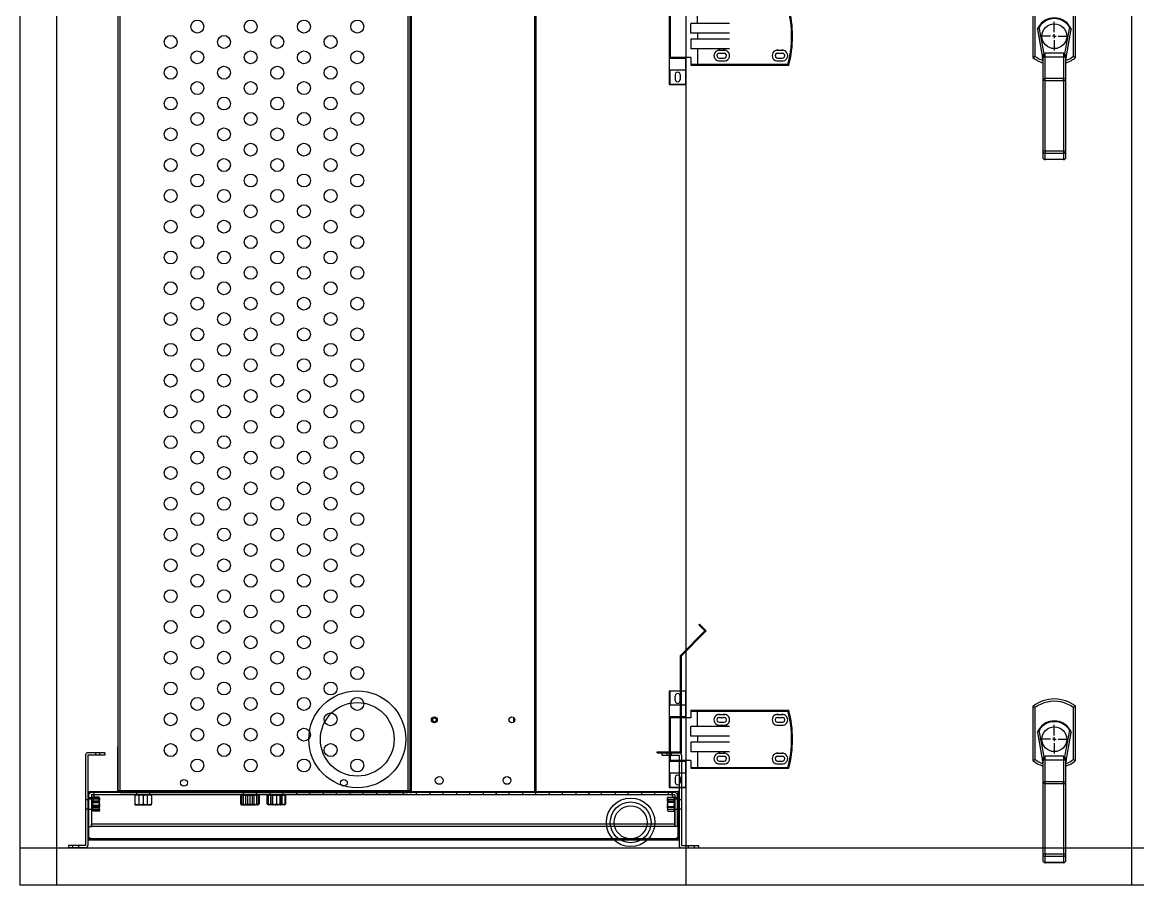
# Model space of a CAD drawing. Header units: millimetres. Extents: x -7952 to 23476, y -6324 to 15714.
# Drawn here: x 2114 to 3265, y 12 to 901 of the extents above; entities that cross this region are included whole.
import ezdxf

# ---------------------------------------------------------------- set-up
doc = ezdxf.new("R2010")
doc.units = ezdxf.units.MM
doc.linetypes.add('HIDDEN2', pattern=[0.1875, 0.125, -0.0625])
for name, color, linetype in [('Dim', 1, 'Continuous'), ('DrainPan', 7, 'Continuous'), ('M01014100154', 7, 'Continuous'), ('M01014286550', 7, 'Continuous'), ('M01014286570', 7, 'Continuous'), ('M01014287100', 7, 'Continuous'), ('M01014287284', 7, 'Continuous'), ('M01014287370', 7, 'Continuous'), ('M01014287370-M', 7, 'Continuous'), ('M01014743793', 7, 'Continuous'), ('M01024100014-15M', 7, 'Continuous'), ('M07029004506', 7, 'Continuous'), ('M07029004507', 7, 'Continuous'), ('McDoor', 7, 'Continuous'), ('McFrame', 7, 'Continuous'), ('McPipe', 7, 'Continuous')]:
    doc.layers.add(name, color=color, linetype=linetype)

# ---------------------------------------------------------------- blocks, each defined once
blk = doc.blocks.new('DRAINPAN_[650]_E')
blk.add_line((51, 57, 0), (51, 104, 0))
at = {"layer": 'M01014100154', "color": 7, "linetype": 'Continuous'}
for radius in [21, 17]:
    blk.add_circle((580, 26.3, 0), radius, dxfattribs=at)
at = {"layer": 'M01014287100', "color": 5, "linetype": 'HIDDEN2'}
for p, q in [((23.7, 51.5, 0), (21.2, 51.5, 0)), ((21.2, 50.5, 0), (23.7, 50.5, 0)), ((26.7, 57, 0), (23.7, 57, 0)), ((26.7, 54.5, 0), (23.7, 54.5, 0)), ((23.7, 54.5, 0), (23.7, 51.5, 0)), ((23.7, 51.5, 0), (23.7, 22, 0)), ((23.7, 51.5, 0), (23.7, 24.5, 0)), ((622.7, 57, 0), (26.7, 57, 0)), ((26.7, 54.5, 0), (26.7, 57, 0)), ((622.7, 54.5, 0), (26.7, 54.5, 0)), ((70.7, 54.5, 0), (70.7, 57, 0)), ((83.7, 57, 0), (83.7, 54.5, 0)), ((180.7, 54.5, 0), (180.7, 57, 0)), ((193.7, 57, 0), (193.7, 54.5, 0)), ((208.2, 54.5, 0), (208.2, 57, 0)), ((221.2, 57, 0), (221.2, 54.5, 0)), ((235.7, 54.5, 0), (235.7, 57, 0)), ((248.7, 57, 0), (248.7, 54.5, 0)), ((263.2, 54.5, 0), (263.2, 57, 0)), ((276.2, 57, 0), (276.2, 54.5, 0)), ((290.7, 54.5, 0), (290.7, 57, 0)), ((303.7, 57, 0), (303.7, 54.5, 0)), ((318.2, 54.5, 0), (318.2, 57, 0)), ((331.2, 57, 0), (331.2, 54.5, 0)), ((345.7, 54.5, 0), (345.7, 57, 0)), ((358.7, 57, 0), (358.7, 54.5, 0)), ((373.2, 54.5, 0), (373.2, 57, 0)), ((386.2, 57, 0), (386.2, 54.5, 0)), ((400.7, 54.5, 0), (400.7, 57, 0)), ((413.7, 57, 0), (413.7, 54.5, 0)), ((428.2, 54.5, 0), (428.2, 57, 0)), ((441.2, 54.5, 0), (441.2, 57, 0)), ((441.2, 57, 0), (441.2, 54.5, 0)), ((454.2, 57, 0), (454.2, 54.5, 0)), ((468.7, 54.5, 0), (468.7, 57, 0)), ((481.7, 57, 0), (481.7, 54.5, 0)), ((496.2, 54.5, 0), (496.2, 57, 0)), ((509.2, 57, 0), (509.2, 54.5, 0)), ((523.7, 54.5, 0), (523.7, 57, 0)), ((536.7, 54.5, 0), (536.7, 57, 0)), ((536.7, 57, 0), (536.7, 54.5, 0)), ((549.7, 57, 0), (549.7, 54.5, 0)), ((564.2, 54.5, 0), (564.2, 57, 0)), ((577.2, 57, 0), (577.2, 54.5, 0)), ((591.7, 54.5, 0), (591.7, 57, 0)), ((604.7, 57, 0), (604.7, 54.5, 0)), ((619.2, 54.5, 0), (619.2, 57, 0)), ((625.7, 57, 0), (622.7, 57, 0)), ((622.7, 54.5, 0), (622.7, 57, 0)), ((622.7, 57, 0), (622.7, 54.5, 0)), ((625.7, 54.5, 0), (622.7, 54.5, 0)), ((622.7, 54.5, 0), (622.7, 54.5, 0)), ((625.7, 54.5, 0), (625.7, 51.5, 0)), ((625.7, 22, 0), (625.7, 51.5, 0)), ((625.7, 51.5, 0), (625.7, 24.5, 0)), ((625.7, 51.5, 0), (628.2, 51.5, 0)), ((628.2, 51.5, 0), (625.7, 51.5, 0)), ((625.7, 51.5, 0), (625.7, 51.5, 0)), ((625.7, 50.5, 0), (628.2, 50.5, 0)), ((628.2, 51.5, 0), (628.2, 54.5, 0)), ((628.2, 22, 0), (628.2, 51.5, 0)), ((23.7, 39.5, 0), (21.2, 39.5, 0)), ((628.2, 39.5, 0), (625.7, 39.5, 0)), ((625.7, 24.5, 0), (23.7, 24.5, 0)), ((23.7, 22, 0), (23.7, 24.5, 0)), ((625.7, 24.5, 0), (625.7, 22, 0)), ((21.2, 22, 0), (23.7, 22, 0)), ((413.3, 22, 0), (23.7, 22, 0)), ((625.7, 22, 0), (446.7, 22, 0)), ((628.2, 22, 0), (625.7, 22, 0))]:
    blk.add_line(p, q, dxfattribs=at)
at = {"layer": 'M01014287100', "color": 7, "linetype": 'Continuous'}
for p, q in [((21.2, 51.5, 0), (21.2, 51.5, 0)), ((21.2, 22, 0), (21.2, 22, 0)), ((446.7, 22, 0), (413.3, 22, 0))]:
    blk.add_line(p, q, dxfattribs=at)
at = {"layer": 'M01014287100', "color": 5, "linetype": 'HIDDEN2'}
for centre, radius, start, end in [((23.7, 54.5, 0), 2.5, 90, 177.7089), ((23.7, 54.5, 0), 3, 270, 0), ((23.7, 54.5, 0), 0.002, 90, 180), ((625.7, 54.5, 0), 3, 180, 270), ((625.7, 54.5, 0), 3, 180.0675, 269.9325), ((625.7, 54.5, 0), 2.5, 0, 90), ((625.7, 54.5, 0), 0.002, 0, 90)]:
    blk.add_arc(centre, radius, start, end, dxfattribs=at)
at = {"layer": 'M01014287100', "color": 7, "linetype": 'Continuous'}
blk.add_arc((23.7, 54.5, 0), 2.5, 177.7089, 180, dxfattribs=at)
at = {"layer": 'M01014287284', "color": 7, "linetype": 'Continuous'}
for p, q in [((20, 58, 0), (21.2, 58, 0)), ((21.2, 58, 0), (628.8, 58, 0)), ((21.2, 10.7, 0), (21.2, 58, 0)), ((21.2, 10.7, 0), (21.2, 58, 0)), ((628.8, 58, 0), (628.8, 10.7, 0)), ((628.8, 58, 0), (628.8, 10.7, 0)), ((630, 58, 0), (628.8, 58, 0)), ((21.2, 10.7, 0), (20, 10.7, 0)), ((21.2, 9.2, 0), (21.2, 10.7, 0)), ((22.7, 9.2, 0), (21.2, 9.2, 0)), ((22.7, 8, 0), (21.2, 8, 0)), ((22.7, 8, 0), (22.7, 9.2, 0)), ((419.7, 8, 0), (22.7, 8, 0)), ((627.3, 8, 0), (440.3, 8, 0)), ((627.3, 9.2, 0), (627.3, 8, 0)), ((628.8, 9.2, 0), (627.3, 9.2, 0)), ((628.8, 8, 0), (627.3, 8, 0)), ((628.8, 10.7, 0), (628.8, 9.2, 0)), ((630, 10.7, 0), (628.8, 10.7, 0))]:
    blk.add_line(p, q, dxfattribs=at)
at = {"layer": 'M01014287284', "color": 5, "linetype": 'HIDDEN2'}
for p, q in [((20, 50, 0), (21.2, 50, 0)), ((628.8, 50, 0), (630, 50, 0)), ((21.2, 40, 0), (20, 40, 0)), ((630, 40, 0), (628.8, 40, 0)), ((627.3, 9.2, 0), (22.7, 9.2, 0)), ((440.3, 8, 0), (419.7, 8, 0))]:
    blk.add_line(p, q, dxfattribs=at)
at = {"layer": 'M01014287284', "color": 7, "linetype": 'Continuous'}
for centre, radius, start, end in [((21.2, 9.2, 0), 1.2, 180, 270), ((21.2, 9.2, 0), 1.5, 0.1272, 89.8728), ((21.2, 9.2, 0), 0.002, 180, 270), ((628.8, 9.2, 0), 1.5, 90, 180), ((628.8, 9.2, 0), 0.002, 270, 0), ((628.8, 9.2, 0), 1.2, 270, 0)]:
    blk.add_arc(centre, radius, start, end, dxfattribs=at)
at = {"layer": 'M01014287370', "color": 7, "linetype": 'Continuous'}
for p, q in [((612.3, 98, 0), (630, 98, 0)), ((612.3, 98, 0), (612.3, 95.7, 0)), ((612.3, 95.7, 0), (630, 95.7, 0)), ((630, 95.7, 0), (630, 2.3, 0)), ((632.3, 95.7, 0), (632.3, 2.3, 0)), ((632.3, 2.3, 0), (650, 2.3, 0)), ((632.3, 0, 0), (650, 0, 0)), ((650, 2.3, 0), (650, 0, 0))]:
    blk.add_line(p, q, dxfattribs=at)
at = {"layer": 'M01014287370', "color": 5, "linetype": 'HIDDEN2'}
for p, q in [((617.8, 95.7, 0), (617.8, 98, 0)), ((621.8, 98, 0), (621.8, 95.7, 0)), ((630, 50, 0), (632.3, 50, 0)), ((632.3, 40, 0), (630, 40, 0)), ((639.5, 0, 0), (639.5, 2.3, 0)), ((645.5, 2.3, 0), (645.5, 0, 0))]:
    blk.add_line(p, q, dxfattribs=at)
at = {"layer": 'M01014287370', "color": 7, "linetype": 'Continuous'}
for centre, radius, start, end in [((630, 95.7, 0), 2.3, 0, 90), ((630, 95.7, 0), 0.002, 0, 90), ((632.3, 2.3, 0), 2.3, 180, 270), ((632.3, 2.3, 0), 0.002, 180, 270)]:
    blk.add_arc(centre, radius, start, end, dxfattribs=at)
at = {"layer": 'M01014287370-M', "color": 7, "linetype": 'Continuous'}
for p, q in [((17.7, 95.7, 0), (17.7, 2.3, 0)), ((37.7, 98, 0), (20, 98, 0)), ((20, 95.7, 0), (20, 2.3, 0)), ((37.7, 95.7, 0), (20, 95.7, 0)), ((37.7, 98, 0), (37.7, 95.7, 0)), ((17.7, 2.3, 0), (0, 2.3, 0)), ((0, 2.3, 0), (0, 0, 0)), ((17.7, 0, 0), (0, 0, 0))]:
    blk.add_line(p, q, dxfattribs=at)
at = {"layer": 'M01014287370-M', "color": 5, "linetype": 'HIDDEN2'}
for p, q in [((28.2, 95.7, 0), (28.2, 98, 0)), ((32.2, 98, 0), (32.2, 95.7, 0)), ((17.7, 50, 0), (20, 50, 0)), ((20, 40, 0), (17.7, 40, 0)), ((4.5, 0, 0), (4.5, 2.3, 0)), ((10.5, 2.3, 0), (10.5, 0, 0))]:
    blk.add_line(p, q, dxfattribs=at)
at = {"layer": 'M01014287370-M', "color": 7, "linetype": 'Continuous'}
for centre, radius, start, end in [((20, 95.7, 0), 2.3, 90, 180), ((20, 95.7, 0), 0.002, 90, 180), ((17.7, 2.3, 0), 0.002, 270, 0), ((17.7, 2.3, 0), 2.3, 270, 0)]:
    blk.add_arc(centre, radius, start, end, dxfattribs=at)
at = {"layer": 'M07029004506', "color": 5, "linetype": 'HIDDEN2'}
for p, q in [((25, 51.1, 0), (25.4, 52.3, 0)), ((25.4, 52, 0), (25, 51.7, 0)), ((25, 51.8, 0), (25, 51.8, 0)), ((25, 51.7, 0), (25, 51.8, 0)), ((25, 51.1, 0), (25, 51.7, 0)), ((25, 51.1, 0), (25, 49.1, 0)), ((25, 51.1, 0), (25.4, 50.8, 0)), ((25.4, 50.8, 0), (25, 49.1, 0)), ((25, 50.6, 0), (25.4, 50.1, 0)), ((25.4, 50.1, 0), (25, 48.3, 0)), ((25, 45.5, 0), (25, 49.1, 0)), ((25.4, 47.2, 0), (25, 48.5, 0)), ((25, 48.4, 0), (32, 48.4, 0)), ((25.4, 46.3, 0), (25, 47.7, 0)), ((25, 45.4, 0), (25.4, 47.2, 0)), ((25, 44.5, 0), (25.4, 46.3, 0)), ((31.6, 52.3, 0), (25.4, 52.3, 0)), ((31.6, 52, 0), (25.4, 52, 0)), ((31.6, 50.8, 0), (25.4, 50.8, 0)), ((31.6, 50.1, 0), (25.4, 50.1, 0)), ((31.6, 47.2, 0), (25.4, 47.2, 0)), ((31.6, 46.3, 0), (25.4, 46.3, 0)), ((31.6, 52.3, 0), (32, 51.1, 0)), ((32, 51.7, 0), (31.6, 52, 0)), ((31.6, 50.8, 0), (32, 51.1, 0)), ((32, 49.1, 0), (31.6, 50.8, 0)), ((31.6, 50.1, 0), (32, 50.6, 0)), ((32, 48.3, 0), (31.6, 50.1, 0)), ((32, 48.5, 0), (31.6, 47.2, 0)), ((32, 47.7, 0), (31.6, 46.3, 0)), ((31.6, 47.2, 0), (32, 45.4, 0)), ((31.6, 46.3, 0), (32, 44.5, 0)), ((32, 51.7, 0), (32, 51.8, 0)), ((32, 51.8, 0), (32, 51.8, 0)), ((32, 51.1, 0), (32, 51.7, 0)), ((32, 51.1, 0), (32, 49.1, 0)), ((32, 45.5, 0), (32, 49.1, 0)), ((618, 51.1, 0), (618.4, 52.3, 0)), ((618, 51.8, 0), (618, 50.6, 0)), ((618, 51.8, 0), (618, 51.8, 0)), ((618, 48.3, 0), (618, 50.6, 0)), ((618, 50.6, 0), (618.4, 50.1, 0)), ((618.4, 50.1, 0), (618, 48.3, 0)), ((618.4, 47.2, 0), (618, 48.5, 0)), ((618, 48.4, 0), (625, 48.4, 0)), ((618, 48.3, 0), (618, 44.6, 0)), ((618, 45.4, 0), (618.4, 47.2, 0)), ((618.4, 52.3, 0), (624.6, 52.3, 0)), ((618.4, 50.1, 0), (624.6, 50.1, 0)), ((618.4, 47.2, 0), (624.6, 47.2, 0)), ((624.6, 52.3, 0), (625, 51.1, 0)), ((624.6, 50.1, 0), (625, 50.6, 0)), ((625, 48.3, 0), (624.6, 50.1, 0)), ((625, 48.5, 0), (624.6, 47.2, 0)), ((624.6, 47.2, 0), (625, 45.4, 0)), ((625, 51.8, 0), (625, 50.6, 0)), ((625, 51.8, 0), (625, 51.8, 0)), ((625, 48.3, 0), (625, 50.6, 0)), ((625, 48.3, 0), (625, 44.6, 0)), ((25, 45.5, 0), (25.4, 43.7, 0)), ((25, 45.5, 0), (25, 42.3, 0)), ((25, 44.6, 0), (25.4, 42.8, 0)), ((25.4, 42.8, 0), (25, 41.5, 0)), ((25, 39.4, 0), (25, 42.3, 0)), ((25.4, 39.9, 0), (25, 41.7, 0)), ((32, 41.6, 0), (25, 41.6, 0)), ((25.4, 39.2, 0), (25, 40.9, 0)), ((25, 39.4, 0), (25, 38.3, 0)), ((25, 39.4, 0), (25.4, 38, 0)), ((25, 38.9, 0), (25.4, 39.2, 0)), ((25, 38.9, 0), (25.4, 37.7, 0)), ((25.4, 38, 0), (25, 38.3, 0)), ((25, 38.3, 0), (25, 38.2, 0)), ((25.4, 37.7, 0), (25, 38.2, 0)), ((31.6, 43.7, 0), (25.4, 43.7, 0)), ((31.6, 42.8, 0), (25.4, 42.8, 0)), ((31.6, 39.9, 0), (25.4, 39.9, 0)), ((31.6, 39.2, 0), (25.4, 39.2, 0)), ((31.6, 38, 0), (25.4, 38, 0)), ((31.6, 37.7, 0), (25.4, 37.7, 0)), ((31.6, 43.7, 0), (32, 45.5, 0)), ((31.6, 42.8, 0), (32, 44.6, 0)), ((32, 41.5, 0), (31.6, 42.8, 0)), ((32, 41.7, 0), (31.6, 39.9, 0)), ((32, 40.9, 0), (31.6, 39.2, 0)), ((31.6, 38, 0), (32, 39.4, 0)), ((31.6, 39.2, 0), (32, 38.9, 0)), ((31.6, 37.7, 0), (32, 38.9, 0)), ((32, 38.3, 0), (31.6, 38, 0)), ((32, 38.2, 0), (31.6, 37.7, 0)), ((32, 45.5, 0), (32, 42.3, 0)), ((32, 39.4, 0), (32, 42.3, 0)), ((32, 39.4, 0), (32, 38.3, 0)), ((32, 38.3, 0), (32, 38.2, 0)), ((618, 44.6, 0), (618.4, 42.8, 0)), ((618, 41.5, 0), (618, 44.6, 0)), ((618.4, 42.8, 0), (618, 41.5, 0)), ((618.4, 39.9, 0), (618, 41.7, 0)), ((625, 41.6, 0), (618, 41.6, 0)), ((618, 41.5, 0), (618, 38.9, 0)), ((618, 38.9, 0), (618.4, 37.7, 0)), ((618, 38.2, 0), (618, 38.9, 0)), ((618.4, 37.7, 0), (618, 38.2, 0)), ((618.4, 42.8, 0), (624.6, 42.8, 0)), ((618.4, 39.9, 0), (624.6, 39.9, 0)), ((618.4, 37.7, 0), (624.6, 37.7, 0)), ((624.6, 42.8, 0), (625, 44.6, 0)), ((625, 41.5, 0), (624.6, 42.8, 0)), ((625, 41.7, 0), (624.6, 39.9, 0)), ((624.6, 37.7, 0), (625, 38.9, 0)), ((625, 38.2, 0), (624.6, 37.7, 0)), ((625, 41.5, 0), (625, 44.6, 0)), ((625, 41.5, 0), (625, 38.9, 0)), ((625, 38.2, 0), (625, 38.9, 0))]:
    blk.add_line(p, q, dxfattribs=at)
for centre, radius, start, end in [((27.2, 50.5, 0), 2.59, 134.5994, 149.8474), ((34.6, 48.5, 0), 9.86, 159.1332, 167.7223), ((29.8, 50.5, 0), 2.59, 30.1526, 45.4006), ((22.4, 48.5, 0), 9.86, 12.2777, 20.8668), ((620.2, 50.5, 0), 2.59, 134.5994, 149.8474), ((622.8, 50.5, 0), 2.59, 30.1526, 45.4006), ((34.6, 40.2, 0), 9.86, 159.1332, 167.7223), ((27.2, 38.1, 0), 2.59, 134.5994, 149.8474), ((22.4, 40.2, 0), 9.86, 12.2777, 20.8668), ((29.8, 38.1, 0), 2.59, 30.1526, 45.4006), ((620.2, 38.1, 0), 2.59, 134.5994, 149.8474), ((622.8, 38.1, 0), 2.59, 30.1526, 45.4006)]:
    blk.add_arc(centre, radius, start, end, dxfattribs=at)
at = {"layer": 'M07029004507', "color": 5, "linetype": 'HIDDEN2'}
for p, q in [((68.7, 54.5, 0), (68.7, 53.7, 0)), ((68.7, 53.7, 0), (68.7, 45.3, 0)), ((73.2, 44.5, 0), (73.2, 54.5, 0)), ((77.2, 53.7, 0), (77.2, 45.3, 0)), ((81.2, 54.5, 0), (81.2, 44.5, 0)), ((85.7, 53.7, 0), (85.7, 54.5, 0)), ((85.7, 53.7, 0), (85.7, 45.3, 0)), ((177.7, 53.7, 0), (177.7, 45.3, 0)), ((178.4, 54.3, 0), (178.7, 54.5, 0)), ((178.7, 54.5, 0), (178.7, 53.7, 0)), ((178.7, 53.7, 0), (178.7, 45.3, 0)), ((180.3, 53.7, 0), (180.3, 45.3, 0)), ((183.2, 44.5, 0), (183.2, 54.5, 0)), ((184.7, 53.7, 0), (184.7, 45.3, 0)), ((187.2, 53.7, 0), (187.2, 45.3, 0)), ((189.7, 53.7, 0), (189.7, 45.3, 0)), ((191.2, 54.5, 0), (191.2, 44.5, 0)), ((194.1, 53.7, 0), (194.1, 45.3, 0)), ((195.7, 53.7, 0), (195.7, 54.5, 0)), ((195.7, 54.5, 0), (196, 54.3, 0)), ((195.7, 53.7, 0), (195.7, 45.3, 0)), ((196.7, 53.7, 0), (196.7, 45.3, 0)), ((205, 45.3, 0), (205, 53.7, 0)), ((205.5, 54.1, 0), (206.2, 54.5, 0)), ((206.2, 54.5, 0), (206.2, 53.7, 0)), ((206.2, 53.7, 0), (206.2, 45.3, 0)), ((208.7, 45.3, 0), (208.7, 53.7, 0)), ((210.7, 44.5, 0), (210.7, 54.5, 0)), ((210.9, 45.3, 0), (210.9, 53.7, 0)), ((214.7, 53.7, 0), (214.7, 45.3, 0)), ((218.5, 45.3, 0), (218.5, 53.7, 0)), ((218.7, 54.5, 0), (218.7, 44.5, 0)), ((220.7, 45.3, 0), (220.7, 53.7, 0)), ((223.2, 53.7, 0), (223.2, 54.5, 0)), ((223.2, 54.5, 0), (223.9, 54.1, 0)), ((223.2, 53.7, 0), (223.2, 45.3, 0)), ((224.4, 45.3, 0), (224.4, 53.7, 0)), ((68.7, 45.3, 0), (68.7, 44.5, 0)), ((68.7, 44.5, 0), (85.7, 44.5, 0)), ((85.7, 44.5, 0), (85.7, 45.3, 0)), ((178.7, 44.5, 0), (178.4, 44.7, 0)), ((178.7, 45.3, 0), (178.7, 44.5, 0)), ((178.7, 44.5, 0), (193.2, 44.5, 0)), ((195.7, 44.5, 0), (193.2, 44.5, 0)), ((195.7, 44.5, 0), (195.7, 45.3, 0)), ((196, 44.7, 0), (195.7, 44.5, 0)), ((206.2, 44.5, 0), (205.5, 44.9, 0)), ((206.2, 45.3, 0), (206.2, 44.5, 0)), ((222.6, 44.5, 0), (206.2, 44.5, 0)), ((222.6, 44.5, 0), (223.2, 44.5, 0)), ((223.2, 44.5, 0), (223.2, 45.3, 0)), ((223.9, 44.9, 0), (223.2, 44.5, 0))]:
    blk.add_line(p, q, dxfattribs=at)
for centre, radius, start, end in [((72.9, 42.2, 0), 12.3, 69.7534, 110.2449), ((81.5, 42.2, 0), 12.3, 69.755, 110.2466), ((181.3, 45.8, 0), 8.68, 90.519, 114.1482), ((179, 53.1, 0), 1.44, 28.2239, 151.7705), ((182.9, 42.2, 0), 12.3, 69.7534, 110.2449), ((185, 39.3, 0), 15.2, 71.8085, 108.193), ((180.9, 44.8, 0), 9.68, 67.0857, 88.2471), ((189.4, 39.3, 0), 15.2, 71.807, 108.1915), ((191.5, 42.2, 0), 12.3, 69.755, 110.2466), ((193.3, 45.8, 0), 8.68, 90.519, 114.1482), ((192.9, 44.8, 0), 9.68, 67.0857, 88.2471), ((195.4, 53.1, 0), 1.44, 65.1156, 151.7761), ((195.4, 53.1, 0), 1.44, 28.2295, 65.1156), ((208, 48.2, 0), 6.26, 61.4861, 118.5115), ((207.2, 51, 0), 3.5, 118.4415, 128.8266), ((207.2, 51, 0), 3.5, 95.1598, 118.4415), ((210.4, 42.2, 0), 12.3, 69.7534, 110.2449), ((206.8, 51.6, 0), 2.92, 47.657, 88.3566), ((213.6, 38.5, 0), 16, 72.2714, 107.7271), ((215.8, 38.5, 0), 16, 72.2729, 107.7286), ((219, 42.2, 0), 12.3, 69.755, 110.2466), ((221.4, 48.2, 0), 6.26, 61.4885, 118.5139), ((222.9, 51, 0), 3.5, 95.1598, 128.8266), ((222.5, 51.6, 0), 2.92, 47.657, 88.3566), ((72.9, 56.8, 0), 12.3, 249.755, 290.2466), ((81.5, 56.8, 0), 12.3, 249.7534, 290.2449), ((179, 45.9, 0), 1.44, 208.2291, 331.7765), ((181.3, 53.2, 0), 8.68, 245.8518, 269.481), ((182.9, 56.8, 0), 12.3, 249.755, 290.2466), ((185, 59.7, 0), 15.2, 251.807, 288.1915), ((180.9, 54.2, 0), 9.68, 271.7529, 292.9143), ((189.4, 59.7, 0), 15.2, 251.8085, 288.193), ((191.5, 56.8, 0), 12.3, 249.7534, 290.2449), ((193.3, 53.2, 0), 8.68, 245.8518, 269.481), ((192.9, 54.2, 0), 9.68, 271.7529, 292.9143), ((195.4, 45.9, 0), 1.44, 208.2235, 295.2328), ((195.4, 45.9, 0), 1.44, 295.2328, 331.7709), ((208, 50.8, 0), 6.26, 241.4885, 298.5139), ((207.2, 48, 0), 3.5, 231.1734, 241.5593), ((207.2, 48, 0), 3.5, 241.5593, 264.8402), ((210.4, 56.8, 0), 12.3, 249.755, 290.2466), ((206.8, 47.4, 0), 2.92, 271.6434, 312.343), ((213.6, 60.5, 0), 16, 252.2729, 287.7285), ((215.8, 60.5, 0), 16, 252.2715, 287.7271), ((219, 56.8, 0), 12.3, 249.7534, 290.2449), ((221.4, 50.8, 0), 6.26, 241.4861, 298.5115), ((222.9, 48, 0), 3.5, 231.1734, 264.8402), ((222.5, 47.4, 0), 2.92, 271.6434, 312.343)]:
    blk.add_arc(centre, radius, start, end, dxfattribs=at)
blk = doc.blocks.new('BreakWater100')
for p, q in [((43.7, 132.7), (42.9, 132.1)), ((42.9, 132.1), (49.3, 125.7)), ((43.7, 132.7), (50.7, 125.7)), ((50.7, 125.7), (50, 125))]:
    blk.add_line(p, q)
at = {"layer": 'M01014743793', "color": 7, "linetype": 'Continuous'}
for p, q in [((24, 100.4), (49.3, 125.7)), ((25, 100), (50, 125)), ((24, 1), (24, 100.4)), ((25, 0), (25, 100)), ((0, 1), (24, 1)), ((0, 0), (0, 1)), ((0, 0), (25, 0))]:
    blk.add_line(p, q, dxfattribs=at)
blk = doc.blocks.new('M01014289687')
for p, q in [((0, 1371.5, 0), (0, 2, 0)), ((2, 1373.5, 0), (2, 0, 0)), ((299.5, 0, 0), (299.5, 1373.5, 0)), ((301.5, 2, 0), (301.5, 1371.5, 0)), ((0, 2, 0), (301.5, 2, 0)), ((2, 0, 0), (299.5, 0, 0))]:
    blk.add_line(p, q)
for centre, radius in [((82, 789.9375, 0), 6.66), ((137, 789.9375, 0), 6.66), ((192, 789.9375, 0), 6.66), ((247, 789.9375, 0), 6.66), ((54.5, 774.0625, 0), 6.66), ((109.5, 774.0625, 0), 6.66), ((164.5, 774.0625, 0), 6.66), ((219.5, 774.0625, 0), 6.66), ((82, 758.1875, 0), 6.66), ((137, 758.1875, 0), 6.66), ((192, 758.1875, 0), 6.66), ((247, 758.1875, 0), 6.66), ((54.5, 742.3125, 0), 6.66), ((109.5, 742.3125, 0), 6.66), ((164.5, 742.3125, 0), 6.66), ((219.5, 742.3125, 0), 6.66), ((82, 726.4375, 0), 6.66), ((137, 726.4375, 0), 6.66), ((192, 726.4375, 0), 6.66), ((247, 726.4375, 0), 6.66), ((54.5, 710.5625, 0), 6.66), ((109.5, 710.5625, 0), 6.66), ((164.5, 710.5625, 0), 6.66), ((219.5, 710.5625, 0), 6.66), ((82, 694.6875, 0), 6.66), ((137, 694.6875, 0), 6.66), ((192, 694.6875, 0), 6.66), ((247, 694.6875, 0), 6.66), ((54.5, 678.8125, 0), 6.66), ((109.5, 678.8125, 0), 6.66), ((164.5, 678.8125, 0), 6.66), ((219.5, 678.8125, 0), 6.66), ((82, 662.9375, 0), 6.66), ((137, 662.9375, 0), 6.66), ((192, 662.9375, 0), 6.66), ((247, 662.9375, 0), 6.66), ((54.5, 647.0625, 0), 6.66), ((109.5, 647.0625, 0), 6.66), ((164.5, 647.0625, 0), 6.66), ((219.5, 647.0625, 0), 6.66), ((82, 631.1875, 0), 6.66), ((137, 631.1875, 0), 6.66), ((192, 631.1875, 0), 6.66), ((247, 631.1875, 0), 6.66), ((54.5, 615.3125, 0), 6.66), ((109.5, 615.3125, 0), 6.66), ((164.5, 615.3125, 0), 6.66), ((219.5, 615.3125, 0), 6.66), ((82, 599.4375, 0), 6.66), ((137, 599.4375, 0), 6.66), ((192, 599.4375, 0), 6.66), ((247, 599.4375, 0), 6.66), ((54.5, 583.5625, 0), 6.66), ((109.5, 583.5625, 0), 6.66), ((164.5, 583.5625, 0), 6.66), ((219.5, 583.5625, 0), 6.66), ((82, 567.6875, 0), 6.66), ((137, 567.6875, 0), 6.66), ((192, 567.6875, 0), 6.66), ((247, 567.6875, 0), 6.66), ((54.5, 551.8125, 0), 6.66), ((109.5, 551.8125, 0), 6.66), ((164.5, 551.8125, 0), 6.66), ((219.5, 551.8125, 0), 6.66), ((82, 535.9375, 0), 6.66), ((137, 535.9375, 0), 6.66), ((192, 535.9375, 0), 6.66), ((247, 535.9375, 0), 6.66), ((54.5, 520.0625, 0), 6.66), ((109.5, 520.0625, 0), 6.66), ((164.5, 520.0625, 0), 6.66), ((219.5, 520.0625, 0), 6.66), ((82, 504.1875, 0), 6.66), ((137, 504.1875, 0), 6.66), ((192, 504.1875, 0), 6.66), ((247, 504.1875, 0), 6.66), ((54.5, 488.3125, 0), 6.66), ((109.5, 488.3125, 0), 6.66), ((164.5, 488.3125, 0), 6.66), ((219.5, 488.3125, 0), 6.66), ((82, 472.4375, 0), 6.66), ((137, 472.4375, 0), 6.66), ((192, 472.4375, 0), 6.66), ((247, 472.4375, 0), 6.66), ((54.5, 456.5625, 0), 6.66), ((109.5, 456.5625, 0), 6.66), ((164.5, 456.5625, 0), 6.66), ((219.5, 456.5625, 0), 6.66), ((82, 440.6875, 0), 6.66), ((137, 440.6875, 0), 6.66), ((192, 440.6875, 0), 6.66), ((247, 440.6875, 0), 6.66), ((54.5, 424.8125, 0), 6.66), ((109.5, 424.8125, 0), 6.66), ((164.5, 424.8125, 0), 6.66), ((219.5, 424.8125, 0), 6.66), ((82, 408.9375, 0), 6.66), ((137, 408.9375, 0), 6.66), ((192, 408.9375, 0), 6.66), ((247, 408.9375, 0), 6.66), ((54.5, 393.0625, 0), 6.66), ((109.5, 393.0625, 0), 6.66), ((164.5, 393.0625, 0), 6.66), ((219.5, 393.0625, 0), 6.66), ((82, 377.1875, 0), 6.66), ((137, 377.1875, 0), 6.66), ((192, 377.1875, 0), 6.66), ((247, 377.1875, 0), 6.66), ((54.5, 361.3125, 0), 6.66), ((109.5, 361.3125, 0), 6.66), ((164.5, 361.3125, 0), 6.66), ((219.5, 361.3125, 0), 6.66), ((82, 345.4375, 0), 6.66), ((137, 345.4375, 0), 6.66), ((192, 345.4375, 0), 6.66), ((247, 345.4375, 0), 6.66), ((54.5, 329.5625, 0), 6.66), ((109.5, 329.5625, 0), 6.66), ((164.5, 329.5625, 0), 6.66), ((219.5, 329.5625, 0), 6.66), ((82, 313.6875, 0), 6.66), ((137, 313.6875, 0), 6.66), ((192, 313.6875, 0), 6.66), ((247, 313.6875, 0), 6.66), ((54.5, 297.8125, 0), 6.66), ((109.5, 297.8125, 0), 6.66), ((164.5, 297.8125, 0), 6.66), ((219.5, 297.8125, 0), 6.66), ((82, 281.9375, 0), 6.66), ((137, 281.9375, 0), 6.66), ((192, 281.9375, 0), 6.66), ((247, 281.9375, 0), 6.66), ((54.5, 266.0625, 0), 6.66), ((109.5, 266.0625, 0), 6.66), ((164.5, 266.0625, 0), 6.66), ((219.5, 266.0625, 0), 6.66), ((82, 250.1875, 0), 6.66), ((137, 250.1875, 0), 6.66), ((192, 250.1875, 0), 6.66), ((247, 250.1875, 0), 6.66), ((54.5, 234.3125, 0), 6.66), ((109.5, 234.3125, 0), 6.66), ((164.5, 234.3125, 0), 6.66), ((219.5, 234.3125, 0), 6.66), ((82, 218.4375, 0), 6.66), ((137, 218.4375, 0), 6.66), ((192, 218.4375, 0), 6.66), ((247, 218.4375, 0), 6.66), ((54.5, 202.5625, 0), 6.66), ((109.5, 202.5625, 0), 6.66), ((164.5, 202.5625, 0), 6.66), ((219.5, 202.5625, 0), 6.66), ((82, 186.6875, 0), 6.66), ((137, 186.6875, 0), 6.66), ((192, 186.6875, 0), 6.66), ((247, 186.6875, 0), 6.66), ((54.5, 170.8125, 0), 6.66), ((109.5, 170.8125, 0), 6.66), ((164.5, 170.8125, 0), 6.66), ((219.5, 170.8125, 0), 6.66), ((82, 154.9375, 0), 6.66), ((137, 154.9375, 0), 6.66), ((192, 154.9375, 0), 6.66), ((247, 154.9375, 0), 6.66), ((54.5, 139.0625, 0), 6.66), ((109.5, 139.0625, 0), 6.66), ((164.5, 139.0625, 0), 6.66), ((219.5, 139.0625, 0), 6.66), ((82, 123.1875, 0), 6.66), ((137, 123.1875, 0), 6.66), ((192, 123.1875, 0), 6.66), ((247, 123.1875, 0), 6.66), ((54.5, 107.3125, 0), 6.66), ((109.5, 107.3125, 0), 6.66), ((164.5, 107.3125, 0), 6.66), ((219.5, 107.3125, 0), 6.66), ((82, 91.4375, 0), 6.66), ((137, 91.4375, 0), 6.66), ((192, 91.4375, 0), 6.66), ((247, 91.4375, 0), 6.66), ((54.5, 75.5625, 0), 6.66), ((109.5, 75.5625, 0), 6.66), ((164.5, 75.5625, 0), 6.66), ((219.5, 75.5625, 0), 6.66), ((82, 59.6875, 0), 6.66), ((137, 59.6875, 0), 6.66), ((192, 59.6875, 0), 6.66), ((247, 59.6875, 0), 6.66), ((54.5, 43.8125, 0), 6.66), ((109.5, 43.8125, 0), 6.66), ((164.5, 43.8125, 0), 6.66), ((219.5, 43.8125, 0), 6.66), ((82, 27.9375, 0), 6.66), ((137, 27.9375, 0), 6.66), ((192, 27.9375, 0), 6.66), ((247, 27.9375, 0), 6.66), ((68.25, 10, 0), 3.5), ((233.25, 10, 0), 3.5)]:
    blk.add_circle(centre, radius)
blk = doc.blocks.new('84_Eliminate_22M')
at = {"layer": 'M01014286550', "color": 7, "linetype": 'Continuous'}
for p, q in [((0, 0, 0), (0, 2683.5, 0)), ((1.5, 0, 0), (1.5, 2683.5, 0)), ((128.5, 0, 0), (128.5, 2683.5, 0)), ((130, 0, 0), (130, 2683.5, 0)), ((0, 0, 0), (1.5, 0, 0)), ((1.5, 0, 0), (1.5, 0, 0)), ((128.5, 0, 0), (1.5, 0, 0)), ((130, 0, 0), (128.5, 0, 0)), ((128.5, 0, 0), (128.5, 0, 0))]:
    blk.add_line(p, q, dxfattribs=at)
for centre, radius in [((25, 75, 0), 3), ((105, 75, 0), 3), ((30, 12.5, 0), 4), ((100, 12.5, 0), 4)]:
    blk.add_circle(centre, radius, dxfattribs=at)
at = {"layer": 'M01014286570', "color": 7, "linetype": 'Continuous'}
blk.add_circle((25, 75, 0), 2, dxfattribs=at)
at = {"layer": 'M01024100014-15M', "color": 7, "linetype": 'Continuous'}
for p, q in [((23.2, 75.8, 0), (23.2, 74.2, 0)), ((106.8, 77.4, 0), (106.8, 72.6, 0))]:
    blk.add_line(p, q, dxfattribs=at)
blk = doc.blocks.new('MXE-B Mid G-Door_3_1750')
at = {"color": 7, "linetype": 'Continuous'}
for p, q in [((0, 1750), (0, 0)), ((460, 0), (460, 1750)), ((0, 0), (460, 0))]:
    blk.add_line(p, q, dxfattribs=at)
at = {"color": 7, "linetype": 'Continuous', "lineweight": 25, "extrusion": (-1.22461e-16, 0, -1)}
for p, q in [((-17, 825.5), (-17, 924.5)), ((-16.5, 898), (-16.5, 852)), ((-16.5, 840), (-16.5, 825.5)), ((-17, 825.5), (-16.5, 825.5)), ((-16.5, 825.5), (-0.5, 825.5)), ((-16.5, 825), (-16.5, 825.5)), ((-0.5, 825), (-16.5, 825)), ((-17, 100.5), (-17, 199.5)), ((-16.5, 199.5), (-17, 199.5)), ((-16.5, 200), (-0.5, 200)), ((-16.5, 199.5), (-16.5, 200)), ((-0.5, 199.5), (-16.5, 199.5)), ((-16.5, 199.5), (-16.5, 185)), ((-16.5, 173), (-16.5, 127)), ((-16.5, 115), (-16.5, 100.5)), ((-17, 100.5), (-16.5, 100.5)), ((-16.5, 100.5), (-0.5, 100.5)), ((-16.5, 100), (-16.5, 100.5)), ((-0.5, 100), (-16.5, 100))]:
    blk.add_line(p, q, dxfattribs=at)
for p, q in [((12, 888), (12, 905)), ((358, 908.9), (358, 852.9)), ((360.4, 854.1), (360.4, 907.7)), ((399.6, 907.7), (399.6, 854.1)), ((402, 852.9), (402, 908.9)), ((-16, 853), (-16, 897)), ((5, 878), (5, 888)), ((45, 888), (5, 888)), ((45, 878), (5, 878)), ((12, 878), (12, 872)), ((362.5, 881.9), (368, 850.8)), ((369.4, 856.7), (364.5, 884.4)), ((395.5, 884.4), (390.6, 856.7)), ((392, 850.8), (397.5, 881.9)), ((5, 872), (5, 862)), ((45, 872), (5, 872)), ((0, 852), (-17, 852)), ((5, 853), (-16, 853)), ((45, 862), (5, 862)), ((5, 853), (5, 845)), ((12, 862), (12, 845)), ((33.8, 860.5), (40.2, 860.5)), ((34.5, 857.5), (39.5, 857.5)), ((34.5, 852.5), (39.5, 852.5)), ((93.8, 860.5), (100.2, 860.5)), ((94.5, 857.5), (99.5, 857.5)), ((94.5, 852.5), (99.5, 852.5)), ((368, 852.6), (368, 851.9)), ((368, 851.9), (368, 829.3)), ((389.6, 857.4), (370.4, 857.4)), ((370.4, 853.7), (370.4, 857.4)), ((370.4, 853.7), (389.6, 853.7)), ((370.4, 831.2), (370.4, 853.7)), ((389.6, 857.4), (389.6, 853.7)), ((389.6, 853.7), (389.6, 831.2)), ((392, 850.8), (392.2, 853)), ((392, 851.9), (392, 852.6)), ((392, 829.3), (392, 851.9)), ((0, 840), (-17, 840)), ((5, 846), (105.3, 846)), ((5, 845), (106, 845)), ((33.8, 849.5), (40.2, 849.5)), ((93.8, 849.5), (100.2, 849.5)), ((-11, 835.5), (-11, 830.5)), ((-6, 835.5), (-6, 830.5)), ((368, 829.3), (368, 756.5)), ((370.4, 829.3), (368, 829.3)), ((389.6, 831.2), (370.4, 831.2)), ((370.4, 829.3), (370.4, 831.2)), ((370.4, 829.3), (389.6, 829.3)), ((370.4, 756.5), (370.4, 829.3)), ((389.6, 829.3), (389.6, 831.2)), ((389.6, 829.3), (389.6, 756.5)), ((389.6, 829.3), (392, 829.3)), ((392, 756.5), (392, 829.3)), ((370.4, 756.5), (368, 756.5)), ((368, 756.5), (368, 750.1)), ((389.6, 756.5), (370.4, 756.5)), ((370.4, 756.5), (370.4, 754.3)), ((370.4, 754.3), (389.6, 754.3)), ((370.4, 747.9), (370.4, 754.3)), ((389.6, 747.9), (370.4, 747.9)), ((370.4, 747.9), (370.4, 747.7)), ((389.6, 756.5), (389.6, 754.3)), ((392, 756.5), (389.6, 756.5)), ((389.6, 754.3), (389.6, 747.9)), ((389.6, 747.9), (389.6, 747.7)), ((392, 750.1), (392, 756.5)), ((389.6, 747.7), (370.4, 747.7)), ((0, 185), (-17, 185)), ((-11, 189.5), (-11, 194.5)), ((-6, 189.5), (-6, 194.5)), ((0, 173), (-17, 173)), ((5, 180), (5, 172)), ((5, 180), (106, 180)), ((5, 179), (105.3, 179)), ((12, 163), (12, 180)), ((33.8, 175.5), (40.2, 175.5)), ((93.8, 175.5), (100.2, 175.5)), ((358, 183.9), (358, 127.9)), ((360.4, 129.1), (360.4, 182.7)), ((399.6, 182.7), (399.6, 129.1)), ((402, 127.9), (402, 183.9)), ((-16, 128), (-16, 172)), ((5, 172), (-16, 172)), ((5, 153), (5, 163)), ((45, 163), (5, 163)), ((33.8, 164.5), (40.2, 164.5)), ((34.5, 172.5), (39.5, 172.5)), ((34.5, 167.5), (39.5, 167.5)), ((93.8, 164.5), (100.2, 164.5)), ((94.5, 172.5), (99.5, 172.5)), ((94.5, 167.5), (99.5, 167.5)), ((45, 153), (5, 153)), ((12, 153), (12, 147)), ((362.5, 156.9), (368, 125.8)), ((369.4, 131.7), (364.5, 159.4)), ((395.5, 159.4), (390.6, 131.7)), ((392, 125.8), (397.5, 156.9)), ((5, 147), (5, 137)), ((45, 147), (5, 147)), ((0, 127), (-17, 127)), ((5, 128), (-16, 128)), ((45, 137), (5, 137)), ((5, 128), (5, 120)), ((12, 137), (12, 120)), ((33.8, 135.5), (40.2, 135.5)), ((34.5, 132.5), (39.5, 132.5)), ((34.5, 127.5), (39.5, 127.5)), ((93.8, 135.5), (100.2, 135.5)), ((94.5, 132.5), (99.5, 132.5)), ((94.5, 127.5), (99.5, 127.5)), ((368, 127.6), (368, 126.9)), ((368, 126.9), (368, 104.3)), ((389.6, 132.4), (370.4, 132.4)), ((370.4, 128.7), (370.4, 132.4)), ((370.4, 128.7), (389.6, 128.7)), ((370.4, 106.2), (370.4, 128.7)), ((389.6, 132.4), (389.6, 128.7)), ((389.6, 128.7), (389.6, 106.2)), ((392, 125.8), (392.2, 128)), ((392, 126.9), (392, 127.6)), ((392, 104.3), (392, 126.9)), ((5, 121), (105.3, 121)), ((5, 120), (106, 120)), ((33.8, 124.5), (40.2, 124.5)), ((93.8, 124.5), (100.2, 124.5)), ((0, 115), (-17, 115)), ((-11, 110.5), (-11, 105.5)), ((-6, 110.5), (-6, 105.5)), ((368, 104.3), (368, 31.5)), ((370.4, 104.3), (368, 104.3)), ((389.6, 106.2), (370.4, 106.2)), ((370.4, 104.3), (370.4, 106.2)), ((370.4, 104.3), (389.6, 104.3)), ((370.4, 31.5), (370.4, 104.3)), ((389.6, 104.3), (389.6, 106.2)), ((389.6, 104.3), (389.6, 31.5)), ((389.6, 104.3), (392, 104.3)), ((392, 31.5), (392, 104.3)), ((370.4, 31.5), (368, 31.5)), ((368, 31.5), (368, 25.1)), ((389.6, 31.5), (370.4, 31.5)), ((370.4, 31.5), (370.4, 29.3)), ((370.4, 29.3), (389.6, 29.3)), ((370.4, 22.9), (370.4, 29.3)), ((389.6, 31.5), (389.6, 29.3)), ((392, 31.5), (389.6, 31.5)), ((389.6, 29.3), (389.6, 22.9)), ((392, 25.1), (392, 31.5)), ((389.6, 22.9), (370.4, 22.9)), ((370.4, 22.9), (370.4, 22.7)), ((389.6, 22.7), (370.4, 22.7)), ((389.6, 22.9), (389.6, 22.7))]:
    blk.add_line(p, q)
at = {"color": 7, "linetype": 'Continuous', "lineweight": 25, "extrusion": (1.22461e-16, 0, -1)}
for p, q in [((-0.5, 853), (-0.5, 852)), ((0, 825.5), (0, 853)), ((-0.5, 840), (-0.5, 825.5)), ((-0.5, 825), (-0.5, 825.5)), ((0, 825.5), (-0.5, 825.5)), ((-0.5, 199.5), (-0.5, 200)), ((-0.5, 199.5), (0, 199.5)), ((-0.5, 199.5), (-0.5, 185)), ((0, 172), (0, 199.5)), ((-0.5, 173), (-0.5, 172)), ((-0.5, 128), (-0.5, 127)), ((0, 100.5), (0, 128)), ((-0.5, 115), (-0.5, 100.5)), ((-0.5, 100), (-0.5, 100.5)), ((0, 100.5), (-0.5, 100.5))]:
    blk.add_line(p, q, dxfattribs=at)
for points in [[(363.8, 884.8), (363.8, 884.8), (363.8, 884.8), (363.9, 884.7), (364, 884.7), (364.1, 884.6), (364.2, 884.6), (364.3, 884.5), (364.5, 884.4)], [(396.2, 884.8), (396.2, 884.8), (396.2, 884.8), (396.1, 884.7), (396, 884.7), (395.9, 884.6), (395.8, 884.6), (395.7, 884.5), (395.5, 884.4)], [(367.8, 853), (367.9, 852), (367.9, 851.4), (368, 850.9), (368, 850.8)], [(369.4, 856.7), (369.4, 856.6), (369.5, 856.5), (369.6, 856.4), (369.6, 856.3), (369.7, 856.2), (369.8, 856.1), (369.8, 856.1), (369.9, 856)], [(390.1, 856), (390.2, 856.1), (390.2, 856.1), (390.3, 856.2), (390.4, 856.3), (390.4, 856.4), (390.5, 856.5), (390.6, 856.6), (390.6, 856.7)], [(363.8, 159.8), (363.8, 159.8), (363.8, 159.8), (363.9, 159.7), (364, 159.7), (364.1, 159.6), (364.2, 159.6), (364.3, 159.5), (364.5, 159.4)], [(396.2, 159.8), (396.2, 159.8), (396.2, 159.8), (396.1, 159.7), (396, 159.7), (395.9, 159.6), (395.8, 159.6), (395.7, 159.5), (395.5, 159.4)], [(367.8, 128), (367.9, 127), (367.9, 126.4), (368, 125.9), (368, 125.8)], [(369.4, 131.7), (369.4, 131.6), (369.5, 131.5), (369.6, 131.4), (369.6, 131.3), (369.7, 131.2), (369.8, 131.1), (369.8, 131.1), (369.9, 131)], [(390.1, 131), (390.2, 131.1), (390.2, 131.1), (390.3, 131.2), (390.4, 131.3), (390.4, 131.4), (390.5, 131.5), (390.6, 131.6), (390.6, 131.7)]]:
    blk.add_lwpolyline(points)
for centre in [(380, 875), (380, 150)]:
    blk.add_circle(centre, 12.8)
for centre, radius, start, end in [((-5.5, 875), 114.5, 345.3286, 14.6714), ((-4.5, 875), 114.5, 344.8107, 15.1893), ((380, 875), 18.9, 31.1991, 148.8009), ((380, 875), 18.1, 31.1991, 148.8009), ((363.3, 882), 0.8, 157.2035, 190), ((396.7, 882), 0.8, 350, 22.7965), ((-17.8, 853.3), 1.78, 315.1443, 351.7257), ((0.8, 853.3), 1.78, 188.2743, 224.8557), ((34.5, 855), 5.54, 82.9573, 277.0427), ((34.5, 855), 2.5, 90, 270.0147), ((39.5, 855), 5.54, 262.9573, 97.0427), ((39.5, 855), 2.5, 270.0073, 90.0147), ((94.5, 855), 5.54, 82.9573, 277.0427), ((94.5, 855), 2.5, 90, 270.0147), ((99.5, 855), 5.54, 262.9573, 97.0427), ((99.5, 855), 2.5, 270.0073, 90.0147), ((380, 880.9), 35.6, 231.8428, 250.3062), ((380, 880.9), 33.2, 233.8287, 248.817), ((367.5, 852.5), 0.518, 4.6656, 55.412), ((370.2, 851.6), 2.18, 83.4591, 171.4483), ((389.8, 851.6), 2.18, 8.5517, 96.5409), ((380, 880.9), 33.2, 291.183, 306.1713), ((392.5, 852.5), 0.518, 124.5882, 175.3345), ((380, 880.9), 35.6, 289.6938, 308.1572), ((365.6, 850.4), 2.4, 0, 10), ((394.4, 850.4), 2.4, 170, 180), ((-8.5, 835.5), 2.5, 360, 180.0147), ((-8.5, 830.5), 2.5, 180.0073, 0.0147), ((370.2, 829), 2.18, 83.4591, 171.4483), ((389.8, 829), 2.18, 8.5518, 96.5408), ((370.3, 756.6), 2.31, 182.5367, 272.3301), ((370.4, 750.1), 2.4, 180, 270), ((370.3, 750.2), 2.31, 182.5367, 272.3301), ((389.7, 756.6), 2.31, 267.67, 357.4633), ((389.6, 750.1), 2.4, 270, 0), ((389.7, 750.2), 2.31, 267.67, 357.4633), ((-8.5, 194.5), 2.5, 359.9853, 179.9927), ((-8.5, 189.5), 2.5, 179.9853, 0), ((380, 155.9), 35.6, 51.8428, 128.1572), ((380, 155.9), 33.2, 78.3893, 126.1713), ((380, 155.9), 33.2, 53.8287, 102.95), ((-17.8, 171.7), 1.78, 8.2743, 44.8557), ((0.8, 171.7), 1.78, 135.1443, 171.7257), ((34.5, 170), 5.54, 82.9573, 277.0427), ((39.5, 170), 5.54, 262.9573, 97.0427), ((94.5, 170), 5.54, 82.9573, 277.0427), ((99.5, 170), 5.54, 262.9573, 97.0427), ((-5.5, 150), 114.5, 345.3286, 14.6714), ((-4.5, 150), 114.5, 344.8107, 15.1893), ((34.5, 170), 2.5, 89.9853, 270), ((39.5, 170), 2.5, 269.9853, 89.9927), ((94.5, 170), 2.5, 89.9853, 270), ((99.5, 170), 2.5, 269.9853, 89.9927), ((380, 150), 18.9, 31.1991, 148.8009), ((380, 150), 18.1, 31.1991, 148.8009), ((363.3, 157), 0.8, 157.2035, 190), ((396.7, 157), 0.8, 350, 22.7965), ((-17.8, 128.3), 1.78, 315.1443, 351.7257), ((0.8, 128.3), 1.78, 188.2743, 224.8557), ((34.5, 130), 5.54, 82.9573, 277.0427), ((34.5, 130), 2.5, 90, 270.0147), ((39.5, 130), 5.54, 262.9573, 97.0427), ((39.5, 130), 2.5, 270.0073, 90.0147), ((94.5, 130), 5.54, 82.9573, 277.0427), ((94.5, 130), 2.5, 90, 270.0147), ((99.5, 130), 5.54, 262.9573, 97.0427), ((99.5, 130), 2.5, 270.0073, 90.0147), ((380, 155.9), 35.6, 231.8428, 250.3062), ((380, 155.9), 33.2, 233.8287, 248.817), ((367.5, 127.5), 0.518, 4.6656, 55.412), ((370.2, 126.6), 2.18, 83.4591, 171.4483), ((389.8, 126.6), 2.18, 8.5517, 96.5409), ((380, 155.9), 33.2, 291.183, 306.1713), ((392.5, 127.5), 0.518, 124.5882, 175.3345), ((380, 155.9), 35.6, 289.6938, 308.1572), ((365.6, 125.4), 2.4, 0, 10), ((394.4, 125.4), 2.4, 170, 180), ((-8.5, 110.5), 2.5, 360, 180.0147), ((-8.5, 105.5), 2.5, 180.0073, 0.0147), ((370.2, 104), 2.18, 83.4591, 171.4483), ((389.8, 104), 2.18, 8.5518, 96.5408), ((370.3, 31.6), 2.31, 182.5367, 272.3301), ((370.4, 25.1), 2.4, 180, 270), ((370.3, 25.2), 2.31, 182.5367, 272.3301), ((389.7, 31.6), 2.31, 267.67, 357.4633), ((389.6, 25.1), 2.4, 270, 0), ((389.7, 25.2), 2.31, 267.67, 357.4633)]:
    blk.add_arc(centre, radius, start, end)
at = {"color": 7, "linetype": 'Continuous', "lineweight": 25, "extrusion": (-1.22461e-16, 0, -1)}
for centre, start, end in [((16.5, 825.5), 270, 0), ((16.5, 199.5), 0, 90), ((16.5, 100.5), 270, 0)]:
    blk.add_arc(centre, 0.5, start, end, dxfattribs=at)
at = {"color": 7, "linetype": 'Continuous', "lineweight": 25, "extrusion": (1.22461e-16, 0, -1)}
for centre, start, end in [((0.5, 825.5), 180, 270), ((0.5, 199.5), 90, 180), ((0.5, 100.5), 180, 270)]:
    blk.add_arc(centre, 0.5, start, end, dxfattribs=at)
for points, knots in [([(363.8, 884.8), (363.6, 884.6), (363.5, 884.3), (363.2, 883.8), (363.1, 883.6), (362.9, 883.1), (362.8, 882.9), (362.6, 882.6), (362.6, 882.5), (362.6, 882.4), (362.6, 882.4), (362.5, 882.3), (362.5, 882.3), (362.5, 882.3)], [0, 0, 0, 0, 0.25, 0.25, 0.5, 0.5, 0.75, 0.75, 0.875, 0.875, 0.9375, 0.9375, 1, 1, 1, 1]), ([(362.5, 881.9), (362.5, 881.9), (362.5, 881.9), (362.6, 882), (362.6, 882.1), (362.7, 882.3), (362.8, 882.4), (363, 882.6), (363, 882.7), (363.2, 882.9), (363.3, 883.1), (363.5, 883.3), (363.7, 883.5), (364, 883.9), (364.2, 884.1), (364.5, 884.4)], [0, 0, 0, 0, 0.125, 0.125, 0.25, 0.25, 0.375, 0.375, 0.5, 0.5, 0.625, 0.625, 0.75, 0.75, 1, 1, 1, 1]), ([(395.5, 884.4), (395.8, 884.1), (396, 883.9), (396.4, 883.5), (396.5, 883.3), (396.7, 883.1), (396.8, 882.9), (397, 882.7), (397, 882.6), (397.2, 882.4), (397.3, 882.3), (397.4, 882.1), (397.4, 882), (397.5, 881.9), (397.5, 881.9), (397.5, 881.9)], [0, 0, 0, 0, 0.25, 0.25, 0.375, 0.375, 0.5, 0.5, 0.625, 0.625, 0.75, 0.75, 0.875, 0.875, 1, 1, 1, 1]), ([(397.5, 882.3), (397.5, 882.3), (397.5, 882.3), (397.4, 882.4), (397.4, 882.4), (397.4, 882.5), (397.4, 882.6), (397.3, 882.8), (397.2, 882.9), (397.1, 883.1), (397.1, 883.2), (396.9, 883.6), (396.8, 883.8), (396.5, 884.3), (396.4, 884.6), (396.2, 884.8)], [0, 0, 0, 0, 0.0625, 0.0625, 0.125, 0.125, 0.25, 0.25, 0.375, 0.375, 0.5, 0.5, 0.75, 0.75, 1, 1, 1, 1]), ([(369.4, 856.7), (369.3, 856.5), (369.1, 856.4), (368.8, 856.1), (368.7, 856), (368.5, 855.7), (368.4, 855.6), (368.2, 855.3), (368.1, 855.2), (367.9, 854.7), (367.8, 854.4), (367.7, 853.7), (367.7, 853.3), (367.8, 853)], [0, 0, 0, 0, 0.125, 0.125, 0.25, 0.25, 0.375, 0.375, 0.5, 0.5, 0.75, 0.75, 1, 1, 1, 1]), ([(368, 852.6), (368, 852.7), (368, 852.9), (368.1, 853.2), (368.1, 853.4), (368.2, 853.7), (368.3, 853.8), (368.5, 854.1), (368.6, 854.2), (368.8, 854.4), (368.9, 854.5), (369.2, 854.8), (369.3, 854.9), (369.5, 855.2), (369.6, 855.4), (369.8, 855.7), (369.8, 855.8), (369.9, 856)], [0, 0, 0, 0, 0.125, 0.125, 0.25, 0.25, 0.375, 0.375, 0.5, 0.5, 0.625, 0.625, 0.75, 0.75, 0.875, 0.875, 1, 1, 1, 1]), ([(369.4, 856.7), (369.5, 856.8), (369.7, 856.9), (369.9, 857), (370, 857.2), (370.2, 857.3), (370.4, 857.4), (370.4, 857.4), (370.4, 857.4), (370.4, 857.4)], [0, 0, 0, 0, 0.000785588, 0.000785588, 0.000785588, 0.001571314, 0.001571314, 0.001571314, 0.001586806, 0.001586806, 0.001586806, 0.001586806]), ([(390.6, 856.7), (390.5, 856.8), (390.3, 856.9), (390.1, 857), (390, 857.2), (389.8, 857.3), (389.6, 857.4), (389.6, 857.4), (389.6, 857.4), (389.6, 857.4)], [0, 0, 0, 0, 0.000785588, 0.000785588, 0.000785588, 0.001571314, 0.001571314, 0.001571314, 0.001586806, 0.001586806, 0.001586806, 0.001586806]), ([(390.1, 856), (390.2, 855.8), (390.2, 855.7), (390.4, 855.4), (390.5, 855.2), (390.7, 854.9), (390.8, 854.8), (391.1, 854.5), (391.2, 854.4), (391.4, 854.2), (391.5, 854.1), (391.7, 853.8), (391.8, 853.7), (391.9, 853.4), (391.9, 853.2), (392, 852.9), (392, 852.7), (392, 852.6)], [0, 0, 0, 0, 0.125, 0.125, 0.25, 0.25, 0.375, 0.375, 0.5, 0.5, 0.625, 0.625, 0.75, 0.75, 0.875, 0.875, 1, 1, 1, 1]), ([(392.2, 853), (392.3, 853.3), (392.3, 853.7), (392.2, 854.2), (392.2, 854.4), (392.1, 854.7), (392.1, 854.9), (391.9, 855.2), (391.8, 855.3), (391.6, 855.6), (391.5, 855.7), (391.3, 856), (391.2, 856.1), (390.9, 856.4), (390.7, 856.5), (390.6, 856.7)], [0, 0, 0, 0, 0.25, 0.25, 0.375, 0.375, 0.5, 0.5, 0.625, 0.625, 0.75, 0.75, 0.875, 0.875, 1, 1, 1, 1]), ([(363.8, 159.8), (363.6, 159.6), (363.5, 159.3), (363.2, 158.8), (363.1, 158.6), (362.9, 158.1), (362.8, 157.9), (362.6, 157.6), (362.6, 157.5), (362.6, 157.4), (362.6, 157.4), (362.5, 157.3), (362.5, 157.3), (362.5, 157.3)], [0, 0, 0, 0, 0.25, 0.25, 0.5, 0.5, 0.75, 0.75, 0.875, 0.875, 0.9375, 0.9375, 1, 1, 1, 1]), ([(362.5, 156.9), (362.5, 156.9), (362.5, 156.9), (362.6, 157), (362.6, 157.1), (362.7, 157.3), (362.8, 157.4), (363, 157.6), (363, 157.7), (363.2, 157.9), (363.3, 158.1), (363.5, 158.3), (363.7, 158.5), (364, 158.9), (364.2, 159.1), (364.5, 159.4)], [0, 0, 0, 0, 0.125, 0.125, 0.25, 0.25, 0.375, 0.375, 0.5, 0.5, 0.625, 0.625, 0.75, 0.75, 1, 1, 1, 1]), ([(395.5, 159.4), (395.8, 159.1), (396, 158.9), (396.4, 158.5), (396.5, 158.3), (396.7, 158.1), (396.8, 157.9), (397, 157.7), (397, 157.6), (397.2, 157.4), (397.3, 157.3), (397.4, 157.1), (397.4, 157), (397.5, 156.9), (397.5, 156.9), (397.5, 156.9)], [0, 0, 0, 0, 0.25, 0.25, 0.375, 0.375, 0.5, 0.5, 0.625, 0.625, 0.75, 0.75, 0.875, 0.875, 1, 1, 1, 1]), ([(397.5, 157.3), (397.5, 157.3), (397.5, 157.3), (397.4, 157.4), (397.4, 157.4), (397.4, 157.5), (397.4, 157.6), (397.3, 157.8), (397.2, 157.9), (397.1, 158.1), (397.1, 158.2), (396.9, 158.6), (396.8, 158.8), (396.5, 159.3), (396.4, 159.6), (396.2, 159.8)], [0, 0, 0, 0, 0.0625, 0.0625, 0.125, 0.125, 0.25, 0.25, 0.375, 0.375, 0.5, 0.5, 0.75, 0.75, 1, 1, 1, 1]), ([(369.4, 131.7), (369.3, 131.5), (369.1, 131.4), (368.8, 131.1), (368.7, 131), (368.5, 130.7), (368.4, 130.6), (368.2, 130.3), (368.1, 130.2), (367.9, 129.7), (367.8, 129.4), (367.7, 128.7), (367.7, 128.3), (367.8, 128)], [0, 0, 0, 0, 0.125, 0.125, 0.25, 0.25, 0.375, 0.375, 0.5, 0.5, 0.75, 0.75, 1, 1, 1, 1]), ([(368, 127.6), (368, 127.7), (368, 127.9), (368.1, 128.2), (368.1, 128.4), (368.2, 128.7), (368.3, 128.8), (368.5, 129.1), (368.6, 129.2), (368.8, 129.4), (368.9, 129.5), (369.2, 129.8), (369.3, 129.9), (369.5, 130.2), (369.6, 130.4), (369.8, 130.7), (369.8, 130.8), (369.9, 131)], [0, 0, 0, 0, 0.125, 0.125, 0.25, 0.25, 0.375, 0.375, 0.5, 0.5, 0.625, 0.625, 0.75, 0.75, 0.875, 0.875, 1, 1, 1, 1]), ([(369.4, 131.7), (369.5, 131.8), (369.7, 131.9), (369.9, 132), (370, 132.2), (370.2, 132.3), (370.4, 132.4), (370.4, 132.4), (370.4, 132.4), (370.4, 132.4)], [0, 0, 0, 0, 0.000785588, 0.000785588, 0.000785588, 0.001571314, 0.001571314, 0.001571314, 0.001586806, 0.001586806, 0.001586806, 0.001586806]), ([(390.6, 131.7), (390.5, 131.8), (390.3, 131.9), (390.1, 132), (390, 132.2), (389.8, 132.3), (389.6, 132.4), (389.6, 132.4), (389.6, 132.4), (389.6, 132.4)], [0, 0, 0, 0, 0.000785588, 0.000785588, 0.000785588, 0.001571314, 0.001571314, 0.001571314, 0.001586806, 0.001586806, 0.001586806, 0.001586806]), ([(390.1, 131), (390.2, 130.8), (390.2, 130.7), (390.4, 130.4), (390.5, 130.2), (390.7, 129.9), (390.8, 129.8), (391.1, 129.5), (391.2, 129.4), (391.4, 129.2), (391.5, 129.1), (391.7, 128.8), (391.8, 128.7), (391.9, 128.4), (391.9, 128.2), (392, 127.9), (392, 127.7), (392, 127.6)], [0, 0, 0, 0, 0.125, 0.125, 0.25, 0.25, 0.375, 0.375, 0.5, 0.5, 0.625, 0.625, 0.75, 0.75, 0.875, 0.875, 1, 1, 1, 1]), ([(392.2, 128), (392.3, 128.3), (392.3, 128.7), (392.2, 129.2), (392.2, 129.4), (392.1, 129.7), (392.1, 129.9), (391.9, 130.2), (391.8, 130.3), (391.6, 130.6), (391.5, 130.7), (391.3, 131), (391.2, 131.1), (390.9, 131.4), (390.7, 131.5), (390.6, 131.7)], [0, 0, 0, 0, 0.25, 0.25, 0.375, 0.375, 0.5, 0.5, 0.625, 0.625, 0.75, 0.75, 0.875, 0.875, 1, 1, 1, 1])]:
    blk.add_open_spline(points, degree=3, knots=knots)
for points in [[(360.4, 854.1), (359.6, 853.7), (358.8, 853.3), (358, 852.9)], [(369.9, 856), (370.1, 856.4), (370.2, 856.9), (370.4, 857.4)], [(390.1, 856), (389.9, 856.4), (389.8, 856.9), (389.6, 857.4)], [(402, 852.9), (401.2, 853.3), (400.4, 853.7), (399.6, 854.1)], [(358, 183.9), (358.8, 183.5), (359.6, 183.1), (360.4, 182.7)], [(402, 183.9), (401.2, 183.5), (400.4, 183.1), (399.6, 182.7)], [(360.4, 129.1), (359.6, 128.7), (358.8, 128.3), (358, 127.9)], [(369.9, 131), (370.1, 131.4), (370.2, 131.9), (370.4, 132.4)], [(390.1, 131), (389.9, 131.4), (389.8, 131.9), (389.6, 132.4)], [(402, 127.9), (401.2, 128.3), (400.4, 128.7), (399.6, 129.1)]]:
    blk.add_open_spline(points, degree=3)
at = {"layer": 'Dim', "color": 0}
for p, q in [((380, 879), (380, 889.8)), ((376, 875), (365.2, 875)), ((380, 875), (378, 875)), ((380, 875), (380, 877)), ((380, 875), (380, 873)), ((380, 875), (382, 875)), ((384, 875), (394.8, 875)), ((380, 871), (380, 860.2)), ((380, 154), (380, 164.8)), ((376, 150), (365.2, 150)), ((380, 150), (378, 150)), ((380, 150), (380, 152)), ((380, 150), (380, 148)), ((380, 150), (382, 150)), ((384, 150), (394.8, 150)), ((380, 146), (380, 135.2))]:
    blk.add_line(p, q, dxfattribs=at)

msp = doc.modelspace()

# ---------------------------------------------------------------- linework, layer by layer
for centre, radius in [((2460, 161.9), 38), ((2742, 76.3), 21)]:
    msp.add_circle(centre, radius)
at = {"layer": 'McFrame', "color": 5}
for p, q in [((2150, 12), (2150, 2860)), ((2112, 50), (4237, 50))]:
    msp.add_line(p, q, dxfattribs=at)
at = {"layer": 'McFrame'}
msp.add_lwpolyline([(2112, 12), (4237, 12), (4237, 2860), (2112, 2860)], close=True, dxfattribs=at)
at = {"layer": 'McPipe'}
for centre, radius in [((2460, 161.9), 50), ((2742, 76.3), 25)]:
    msp.add_circle(centre, radius, dxfattribs=at)

# ---------------------------------------------------------------- block references
for name, p in [('84_Eliminate_22M', (2514.5, 107)), ('M01014289687', (2213, 107)), ('BreakWater100', (2769.3, 148))]:
    msp.add_blockref(name, p)
at = {"layer": 'DrainPan'}
msp.add_blockref('DRAINPAN_[650]_E', (2162, 50), dxfattribs=at)
at = {"layer": 'McDoor'}
msp.add_blockref('MXE-B Mid G-Door_3_1750', (2799, 12), dxfattribs=at)

doc.saveas('drawing.dxf')
